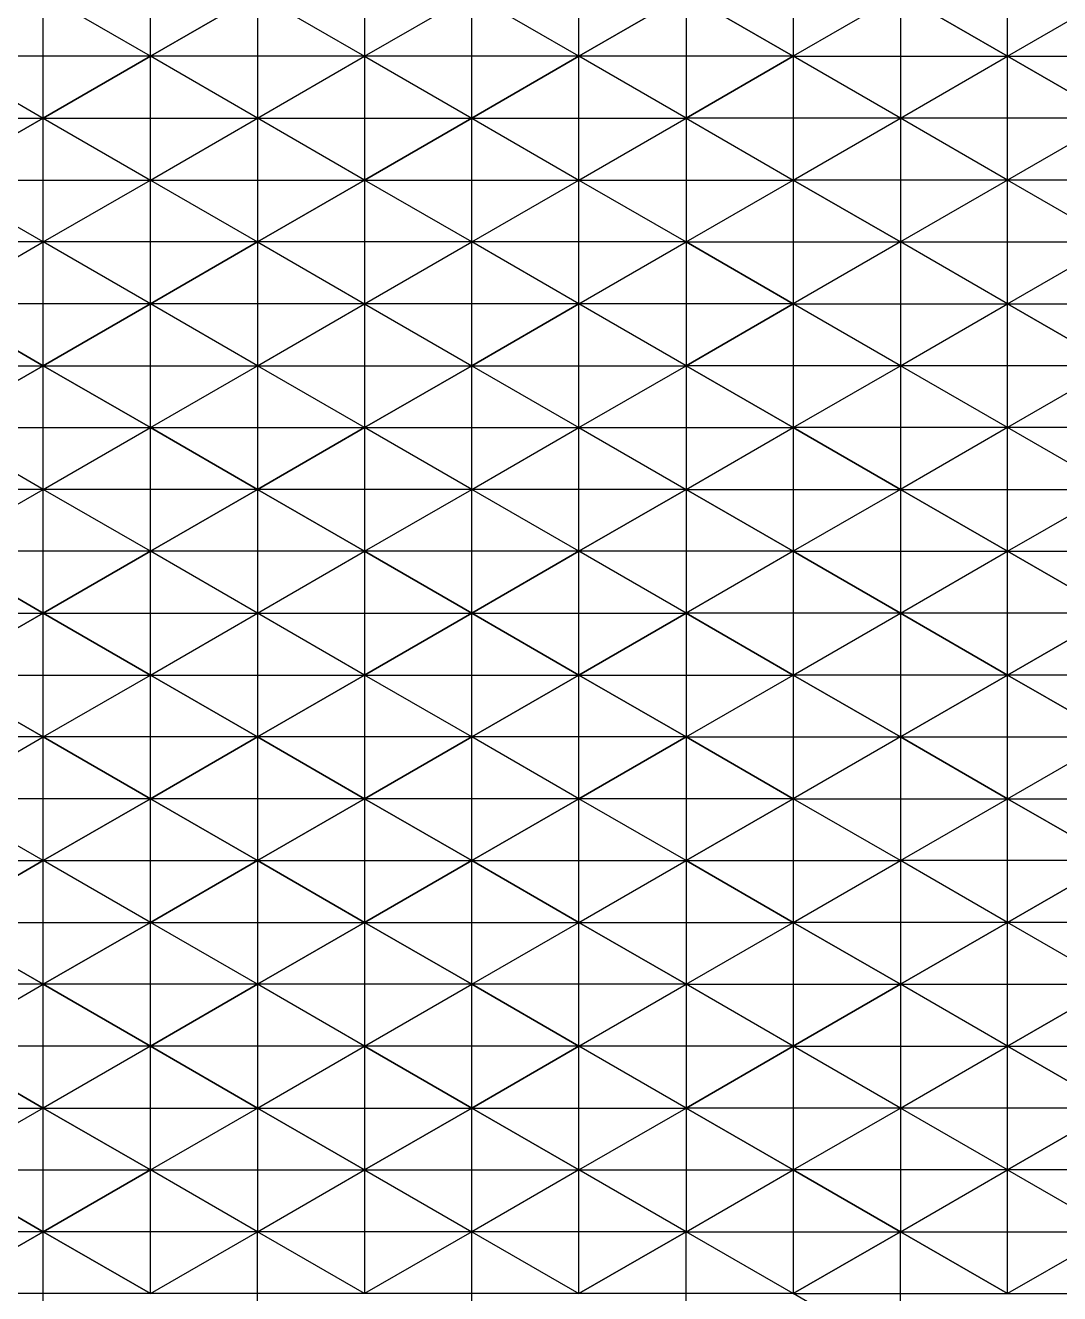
# Model space of a CAD drawing. Header units: millimetres. Extents: x 1123.9 to 1169.6, y 955.4 to 1004.6.
# Drawn here: x 1139.33 to 1149.37, y 979.96 to 992.26 of the extents above; entities that cross this region are included whole.
import ezdxf

# ---------------------------------------------------------------- set-up
doc = ezdxf.new("R2010")
doc.units = ezdxf.units.MM
for name, color, linetype in [('diagonals1', 3, 'Continuous'), ('diagonals2', 2, 'Continuous'), ('Layer1', 7, 'Continuous'), ('Layer2', 4, 'Continuous'), ('Layer3', 6, 'Continuous')]:
    doc.layers.add(name, color=color, linetype=linetype)

msp = doc.modelspace()

# ---------------------------------------------------------------- linework, layer by layer
at = {"layer": 'diagonals1'}
for p, q in [((1140.546, 991.957, 143.221), (1139.507, 992.557, 142.031)), ((1140.546, 991.957, 143.221), (1141.585, 992.557, 141.959)), ((1141.585, 992.557, 141.959), (1142.624, 991.957, 143.15)), ((1142.624, 991.957, 143.15), (1143.664, 992.557, 141.916)), ((1144.703, 991.957, 143.107), (1143.664, 992.557, 141.916)), ((1145.742, 992.557, 141.902), (1144.703, 991.957, 143.107)), ((1145.742, 992.557, 141.902), (1146.781, 991.957, 143.093)), ((1147.821, 992.557, 141.902), (1146.781, 991.957, 143.093)), ((1147.821, 992.557, 141.902), (1148.86, 991.957, 143.107)), ((1148.86, 991.957, 143.107), (1149.899, 992.557, 141.916)), ((1138.467, 991.957, 143.321), (1139.507, 991.357, 141.94)), ((1139.507, 991.357, 141.94), (1140.546, 991.957, 143.221)), ((1141.585, 991.357, 141.869), (1140.546, 991.957, 143.221)), ((1141.585, 991.357, 141.869), (1142.624, 991.957, 143.15)), ((1142.624, 991.957, 143.15), (1143.664, 991.357, 141.826)), ((1144.703, 991.957, 143.107), (1143.664, 991.357, 141.826)), ((1145.742, 991.357, 141.812), (1144.703, 991.957, 143.107)), ((1145.742, 991.357, 141.812), (1146.781, 991.957, 143.093)), ((1147.821, 991.357, 141.812), (1146.781, 991.957, 143.093)), ((1147.821, 991.357, 141.812), (1148.86, 991.957, 143.107)), ((1148.86, 991.957, 143.107), (1149.899, 991.357, 141.826)), ((1138.467, 990.756, 143.231), (1139.507, 991.357, 141.94)), ((1139.507, 991.357, 141.94), (1140.546, 990.756, 143.131)), ((1140.546, 990.756, 143.131), (1141.585, 991.357, 141.869)), ((1142.624, 990.756, 143.06), (1141.585, 991.357, 141.869)), ((1143.664, 991.357, 141.826), (1142.624, 990.756, 143.06)), ((1143.664, 991.357, 141.826), (1144.703, 990.756, 143.017)), ((1144.703, 990.756, 143.017), (1145.742, 991.357, 141.812)), ((1145.742, 991.357, 141.812), (1146.781, 990.756, 143.003)), ((1146.781, 990.756, 143.003), (1147.821, 991.357, 141.812)), ((1148.86, 990.756, 143.017), (1147.821, 991.357, 141.812)), ((1149.899, 991.357, 141.826), (1148.86, 990.756, 143.017)), ((1139.507, 990.156, 141.859), (1138.467, 990.756, 143.231)), ((1139.507, 990.156, 141.859), (1140.546, 990.756, 143.131)), ((1140.546, 990.756, 143.131), (1141.585, 990.156, 141.788)), ((1142.624, 990.756, 143.06), (1141.585, 990.156, 141.788)), ((1143.664, 990.156, 141.746), (1142.624, 990.756, 143.06)), ((1143.664, 990.156, 141.746), (1144.703, 990.756, 143.017)), ((1144.703, 990.756, 143.017), (1145.742, 990.156, 141.731)), ((1145.742, 990.156, 141.731), (1146.781, 990.756, 143.003)), ((1147.821, 990.156, 141.731), (1146.781, 990.756, 143.003)), ((1148.86, 990.756, 143.017), (1147.821, 990.156, 141.731)), ((1149.899, 990.156, 141.746), (1148.86, 990.756, 143.017)), ((1138.467, 989.556, 143.15), (1139.507, 990.156, 141.859)), ((1140.546, 989.556, 143.05), (1139.507, 990.156, 141.859)), ((1141.585, 990.156, 141.788), (1140.546, 989.556, 143.05)), ((1141.585, 990.156, 141.788), (1142.624, 989.556, 142.979)), ((1142.624, 989.556, 142.979), (1143.664, 990.156, 141.746)), ((1144.703, 989.556, 142.936), (1143.664, 990.156, 141.746)), ((1144.703, 989.556, 142.936), (1145.742, 990.156, 141.731)), ((1145.742, 990.156, 141.731), (1146.781, 989.556, 142.922)), ((1147.821, 990.156, 141.731), (1146.781, 989.556, 142.922)), ((1148.86, 989.556, 142.936), (1147.821, 990.156, 141.731)), ((1148.86, 989.556, 142.936), (1149.899, 990.156, 141.746)), ((1138.467, 989.556, 143.15), (1139.507, 988.956, 141.788)), ((1140.546, 989.556, 143.05), (1139.507, 988.956, 141.788)), ((1141.585, 988.956, 141.717), (1140.546, 989.556, 143.05)), ((1141.585, 988.956, 141.717), (1142.624, 989.556, 142.979)), ((1142.624, 989.556, 142.979), (1143.664, 988.956, 141.674)), ((1144.703, 989.556, 142.936), (1143.664, 988.956, 141.674)), ((1145.742, 988.956, 141.66), (1144.703, 989.556, 142.936)), ((1145.742, 988.956, 141.66), (1146.781, 989.556, 142.922)), ((1147.821, 988.956, 141.66), (1146.781, 989.556, 142.922)), ((1147.821, 988.956, 141.66), (1148.86, 989.556, 142.936)), ((1148.86, 989.556, 142.936), (1149.899, 988.956, 141.674)), ((1139.507, 988.956, 141.788), (1138.467, 988.356, 143.079)), ((1139.507, 988.956, 141.788), (1140.546, 988.356, 142.979)), ((1140.546, 988.356, 142.979), (1141.585, 988.956, 141.717)), ((1142.624, 988.356, 142.908), (1141.585, 988.956, 141.717)), ((1143.664, 988.956, 141.674), (1142.624, 988.356, 142.908)), ((1143.664, 988.956, 141.674), (1144.703, 988.356, 142.865)), ((1144.703, 988.356, 142.865), (1145.742, 988.956, 141.66)), ((1146.781, 988.356, 142.851), (1145.742, 988.956, 141.66)), ((1146.781, 988.356, 142.851), (1147.821, 988.956, 141.66)), ((1148.86, 988.356, 142.865), (1147.821, 988.956, 141.66)), ((1149.899, 988.956, 141.674), (1148.86, 988.356, 142.865)), ((1139.507, 987.756, 141.727), (1138.467, 988.356, 143.079)), ((1139.507, 987.756, 141.727), (1140.546, 988.356, 142.979)), ((1140.546, 988.356, 142.979), (1141.585, 987.756, 141.655)), ((1142.624, 988.356, 142.908), (1141.585, 987.756, 141.655)), ((1143.664, 987.756, 141.613), (1142.624, 988.356, 142.908)), ((1143.664, 987.756, 141.613), (1144.703, 988.356, 142.865)), ((1144.703, 988.356, 142.865), (1145.742, 987.756, 141.599)), ((1145.742, 987.756, 141.599), (1146.781, 988.356, 142.851)), ((1147.821, 987.756, 141.599), (1146.781, 988.356, 142.851)), ((1148.86, 988.356, 142.865), (1147.821, 987.756, 141.599)), ((1149.899, 987.756, 141.613), (1148.86, 988.356, 142.865)), ((1138.467, 987.156, 143.017), (1139.507, 987.756, 141.727)), ((1140.546, 987.156, 142.917), (1139.507, 987.756, 141.727)), ((1141.585, 987.756, 141.655), (1140.546, 987.156, 142.917)), ((1141.585, 987.756, 141.655), (1142.624, 987.156, 142.846)), ((1142.624, 987.156, 142.846), (1143.664, 987.756, 141.613)), ((1144.703, 987.156, 142.803), (1143.664, 987.756, 141.613)), ((1144.703, 987.156, 142.803), (1145.742, 987.756, 141.599)), ((1145.742, 987.756, 141.599), (1146.781, 987.156, 142.789)), ((1147.821, 987.756, 141.599), (1146.781, 987.156, 142.789)), ((1148.86, 987.156, 142.803), (1147.821, 987.756, 141.599)), ((1148.86, 987.156, 142.803), (1149.899, 987.756, 141.613)), ((1139.507, 986.556, 141.674), (1138.467, 987.156, 143.017)), ((1140.546, 987.156, 142.917), (1139.507, 986.556, 141.674)), ((1141.585, 986.556, 141.603), (1140.546, 987.156, 142.917)), ((1141.585, 986.556, 141.603), (1142.624, 987.156, 142.846)), ((1142.624, 987.156, 142.846), (1143.664, 986.556, 141.561)), ((1143.664, 986.556, 141.561), (1144.703, 987.156, 142.803)), ((1145.742, 986.556, 141.546), (1144.703, 987.156, 142.803)), ((1146.781, 987.156, 142.789), (1145.742, 986.556, 141.546)), ((1146.781, 987.156, 142.789), (1147.821, 986.556, 141.546)), ((1147.821, 986.556, 141.546), (1148.86, 987.156, 142.803)), ((1149.899, 986.556, 141.561), (1148.86, 987.156, 142.803)), ((1139.507, 986.556, 141.674), (1138.467, 985.956, 142.965)), ((1140.546, 985.956, 142.865), (1139.507, 986.556, 141.674)), ((1140.546, 985.956, 142.865), (1141.585, 986.556, 141.603)), ((1142.624, 985.956, 142.794), (1141.585, 986.556, 141.603)), ((1142.624, 985.956, 142.794), (1143.664, 986.556, 141.561)), ((1143.664, 986.556, 141.561), (1144.703, 985.956, 142.751)), ((1145.742, 986.556, 141.546), (1144.703, 985.956, 142.751)), ((1146.781, 985.956, 142.737), (1145.742, 986.556, 141.546)), ((1146.781, 985.956, 142.737), (1147.821, 986.556, 141.546)), ((1147.821, 986.556, 141.546), (1148.86, 985.956, 142.751)), ((1149.899, 986.556, 141.561), (1148.86, 985.956, 142.751)), ((1138.467, 985.956, 142.965), (1139.507, 985.356, 141.632)), ((1139.507, 985.356, 141.632), (1140.546, 985.956, 142.865)), ((1141.585, 985.356, 141.561), (1140.546, 985.956, 142.865)), ((1141.585, 985.356, 141.561), (1142.624, 985.956, 142.794)), ((1143.664, 985.356, 141.518), (1142.624, 985.956, 142.794)), ((1144.703, 985.956, 142.751), (1143.664, 985.356, 141.518)), ((1144.703, 985.956, 142.751), (1145.742, 985.356, 141.504)), ((1145.742, 985.356, 141.504), (1146.781, 985.956, 142.737)), ((1147.821, 985.356, 141.504), (1146.781, 985.956, 142.737)), ((1148.86, 985.956, 142.751), (1147.821, 985.356, 141.504)), ((1148.86, 985.956, 142.751), (1149.899, 985.356, 141.518)), ((1138.467, 984.756, 142.922), (1139.507, 985.356, 141.632)), ((1139.507, 985.356, 141.632), (1140.546, 984.756, 142.822)), ((1140.546, 984.756, 142.822), (1141.585, 985.356, 141.561)), ((1142.624, 984.756, 142.751), (1141.585, 985.356, 141.561)), ((1143.664, 985.356, 141.518), (1142.624, 984.756, 142.751)), ((1144.703, 984.756, 142.709), (1143.664, 985.356, 141.518)), ((1144.703, 984.756, 142.709), (1145.742, 985.356, 141.504)), ((1145.742, 985.356, 141.504), (1146.781, 984.756, 142.694)), ((1147.821, 985.356, 141.504), (1146.781, 984.756, 142.694)), ((1148.86, 984.756, 142.709), (1147.821, 985.356, 141.504)), ((1148.86, 984.756, 142.709), (1149.899, 985.356, 141.518)), ((1139.507, 984.156, 141.599), (1138.467, 984.756, 142.922)), ((1139.507, 984.156, 141.599), (1140.546, 984.756, 142.822)), ((1140.546, 984.756, 142.822), (1141.585, 984.156, 141.527)), ((1142.624, 984.756, 142.751), (1141.585, 984.156, 141.527)), ((1143.664, 984.156, 141.485), (1142.624, 984.756, 142.751)), ((1143.664, 984.156, 141.485), (1144.703, 984.756, 142.709)), ((1145.742, 984.156, 141.471), (1144.703, 984.756, 142.709)), ((1145.742, 984.156, 141.471), (1146.781, 984.756, 142.694)), ((1147.821, 984.156, 141.471), (1146.781, 984.756, 142.694)), ((1147.821, 984.156, 141.471), (1148.86, 984.756, 142.709)), ((1149.899, 984.156, 141.485), (1148.86, 984.756, 142.709)), ((1138.467, 983.556, 142.889), (1139.507, 984.156, 141.599)), ((1140.546, 983.556, 142.789), (1139.507, 984.156, 141.599)), ((1141.585, 984.156, 141.527), (1140.546, 983.556, 142.789)), ((1141.585, 984.156, 141.527), (1142.624, 983.556, 142.718)), ((1142.624, 983.556, 142.718), (1143.664, 984.156, 141.485)), ((1144.703, 983.556, 142.675), (1143.664, 984.156, 141.485)), ((1144.703, 983.556, 142.675), (1145.742, 984.156, 141.471)), ((1146.781, 983.556, 142.661), (1145.742, 984.156, 141.471)), ((1146.781, 983.556, 142.661), (1147.821, 984.156, 141.471)), ((1148.86, 983.556, 142.675), (1147.821, 984.156, 141.471)), ((1148.86, 983.556, 142.675), (1149.899, 984.156, 141.485)), ((1139.507, 982.956, 141.575), (1138.467, 983.556, 142.889)), ((1140.546, 983.556, 142.789), (1139.507, 982.956, 141.575)), ((1141.585, 982.956, 141.504), (1140.546, 983.556, 142.789)), ((1141.585, 982.956, 141.504), (1142.624, 983.556, 142.718)), ((1142.624, 983.556, 142.718), (1143.664, 982.956, 141.461)), ((1143.664, 982.956, 141.461), (1144.703, 983.556, 142.675)), ((1145.742, 982.956, 141.447), (1144.703, 983.556, 142.675)), ((1145.742, 982.956, 141.447), (1146.781, 983.556, 142.661)), ((1147.821, 982.956, 141.447), (1146.781, 983.556, 142.661)), ((1147.821, 982.956, 141.447), (1148.86, 983.556, 142.675)), ((1149.899, 982.956, 141.461), (1148.86, 983.556, 142.675)), ((1138.467, 982.356, 142.865), (1139.507, 982.956, 141.575)), ((1140.546, 982.356, 142.765), (1139.507, 982.956, 141.575)), ((1140.546, 982.356, 142.765), (1141.585, 982.956, 141.504)), ((1142.624, 982.356, 142.694), (1141.585, 982.956, 141.504)), ((1142.624, 982.356, 142.694), (1143.664, 982.956, 141.461)), ((1143.664, 982.956, 141.461), (1144.703, 982.356, 142.652)), ((1144.703, 982.356, 142.652), (1145.742, 982.956, 141.447)), ((1146.781, 982.356, 142.637), (1145.742, 982.956, 141.447)), ((1146.781, 982.356, 142.637), (1147.821, 982.956, 141.447)), ((1148.86, 982.356, 142.652), (1147.821, 982.956, 141.447)), ((1149.899, 982.956, 141.461), (1148.86, 982.356, 142.652)), ((1138.467, 982.356, 142.865), (1139.507, 981.756, 141.561)), ((1140.546, 982.356, 142.765), (1139.507, 981.756, 141.561)), ((1141.585, 981.756, 141.49), (1140.546, 982.356, 142.765)), ((1141.585, 981.756, 141.49), (1142.624, 982.356, 142.694)), ((1142.624, 982.356, 142.694), (1143.664, 981.756, 141.447)), ((1144.703, 982.356, 142.652), (1143.664, 981.756, 141.447)), ((1145.742, 981.756, 141.433), (1144.703, 982.356, 142.652)), ((1145.742, 981.756, 141.433), (1146.781, 982.356, 142.637)), ((1147.821, 981.756, 141.433), (1146.781, 982.356, 142.637)), ((1147.821, 981.756, 141.433), (1148.86, 982.356, 142.652)), ((1148.86, 982.356, 142.652), (1149.899, 981.756, 141.447)), ((1139.507, 981.756, 141.561), (1138.467, 981.156, 142.851)), ((1139.507, 981.756, 141.561), (1140.546, 981.156, 142.751)), ((1140.546, 981.156, 142.751), (1141.585, 981.756, 141.49)), ((1142.624, 981.156, 142.68), (1141.585, 981.756, 141.49)), ((1143.664, 981.756, 141.447), (1142.624, 981.156, 142.68)), ((1143.664, 981.756, 141.447), (1144.703, 981.156, 142.637)), ((1144.703, 981.156, 142.637), (1145.742, 981.756, 141.433)), ((1146.781, 981.156, 142.623), (1145.742, 981.756, 141.433)), ((1146.781, 981.156, 142.623), (1147.821, 981.756, 141.433)), ((1148.86, 981.156, 142.637), (1147.821, 981.756, 141.433)), ((1149.899, 981.756, 141.447), (1148.86, 981.156, 142.637)), ((1138.467, 981.156, 142.851), (1139.507, 980.556, 141.556)), ((1140.546, 981.156, 142.751), (1139.507, 980.556, 141.556)), ((1141.585, 980.556, 141.485), (1140.546, 981.156, 142.751)), ((1141.585, 980.556, 141.485), (1142.624, 981.156, 142.68)), ((1142.624, 981.156, 142.68), (1143.664, 980.556, 141.442)), ((1144.703, 981.156, 142.637), (1143.664, 980.556, 141.442)), ((1145.742, 980.556, 141.428), (1144.703, 981.156, 142.637)), ((1145.742, 980.556, 141.428), (1146.781, 981.156, 142.623)), ((1147.821, 980.556, 141.428), (1146.781, 981.156, 142.623)), ((1147.821, 980.556, 141.428), (1148.86, 981.156, 142.637)), ((1148.86, 981.156, 142.637), (1149.899, 980.556, 141.442)), ((1139.507, 980.556, 141.556), (1138.467, 979.956, 142.846)), ((1139.507, 980.556, 141.556), (1140.546, 979.956, 142.746)), ((1140.546, 979.956, 142.746), (1141.585, 980.556, 141.485)), ((1142.624, 979.956, 142.675), (1141.585, 980.556, 141.485)), ((1143.664, 980.556, 141.442), (1142.624, 979.956, 142.675)), ((1143.664, 980.556, 141.442), (1144.703, 979.956, 142.633)), ((1144.703, 979.956, 142.633), (1145.742, 980.556, 141.428)), ((1146.781, 979.956, 142.619), (1145.742, 980.556, 141.428)), ((1146.781, 979.956, 142.619), (1147.821, 980.556, 141.428)), ((1148.86, 979.956, 142.633), (1147.821, 980.556, 141.428)), ((1149.899, 980.556, 141.442), (1148.86, 979.956, 142.633))]:
    msp.add_line(p, q, dxfattribs=at)
at = {"layer": 'diagonals2'}
for p, q in [((1140.546, 991.957, 140.821), (1139.507, 992.557, 142.031)), ((1141.585, 992.557, 141.959), (1140.546, 991.957, 140.821)), ((1141.585, 992.557, 141.959), (1142.624, 991.957, 140.75)), ((1142.624, 991.957, 140.75), (1143.664, 992.557, 141.916)), ((1144.703, 991.957, 140.707), (1143.664, 992.557, 141.916)), ((1144.703, 991.957, 140.707), (1145.742, 992.557, 141.902)), ((1146.781, 991.957, 140.693), (1145.742, 992.557, 141.902)), ((1147.821, 992.557, 141.902), (1146.781, 991.957, 140.693)), ((1148.86, 991.957, 140.707), (1147.821, 992.557, 141.902)), ((1148.86, 991.957, 140.707), (1149.899, 992.557, 141.916)), ((1138.467, 991.957, 140.921), (1139.507, 991.357, 141.94)), ((1140.546, 991.957, 140.821), (1139.507, 991.357, 141.94)), ((1141.585, 991.357, 141.869), (1140.546, 991.957, 140.821)), ((1141.585, 991.357, 141.869), (1142.624, 991.957, 140.75)), ((1142.624, 991.957, 140.75), (1143.664, 991.357, 141.826)), ((1143.664, 991.357, 141.826), (1144.703, 991.957, 140.707)), ((1145.742, 991.357, 141.812), (1144.703, 991.957, 140.707)), ((1146.781, 991.957, 140.693), (1145.742, 991.357, 141.812)), ((1147.821, 991.357, 141.812), (1146.781, 991.957, 140.693)), ((1147.821, 991.357, 141.812), (1148.86, 991.957, 140.707)), ((1149.899, 991.357, 141.826), (1148.86, 991.957, 140.707)), ((1139.507, 991.357, 141.94), (1138.467, 990.756, 140.831)), ((1139.507, 991.357, 141.94), (1140.546, 990.756, 140.731)), ((1140.546, 990.756, 140.731), (1141.585, 991.357, 141.869)), ((1142.624, 990.756, 140.66), (1141.585, 991.357, 141.869)), ((1142.624, 990.756, 140.66), (1143.664, 991.357, 141.826)), ((1143.664, 991.357, 141.826), (1144.703, 990.756, 140.617)), ((1144.703, 990.756, 140.617), (1145.742, 991.357, 141.812)), ((1145.742, 991.357, 141.812), (1146.781, 990.756, 140.603)), ((1146.781, 990.756, 140.603), (1147.821, 991.357, 141.812)), ((1148.86, 990.756, 140.617), (1147.821, 991.357, 141.812)), ((1149.899, 991.357, 141.826), (1148.86, 990.756, 140.617)), ((1139.507, 990.156, 141.859), (1138.467, 990.756, 140.831)), ((1139.507, 990.156, 141.859), (1140.546, 990.756, 140.731)), ((1140.546, 990.756, 140.731), (1141.585, 990.156, 141.788)), ((1141.585, 990.156, 141.788), (1142.624, 990.756, 140.66)), ((1143.664, 990.156, 141.746), (1142.624, 990.756, 140.66)), ((1143.664, 990.156, 141.746), (1144.703, 990.756, 140.617)), ((1144.703, 990.756, 140.617), (1145.742, 990.156, 141.731)), ((1145.742, 990.156, 141.731), (1146.781, 990.756, 140.603)), ((1146.781, 990.756, 140.603), (1147.821, 990.156, 141.731)), ((1148.86, 990.756, 140.617), (1147.821, 990.156, 141.731)), ((1149.899, 990.156, 141.746), (1148.86, 990.756, 140.617)), ((1138.467, 989.556, 140.75), (1139.507, 990.156, 141.859)), ((1140.546, 989.556, 140.65), (1139.507, 990.156, 141.859)), ((1140.546, 989.556, 140.65), (1141.585, 990.156, 141.788)), ((1141.585, 990.156, 141.788), (1142.624, 989.556, 140.579)), ((1142.624, 989.556, 140.579), (1143.664, 990.156, 141.746)), ((1144.703, 989.556, 140.536), (1143.664, 990.156, 141.746)), ((1144.703, 989.556, 140.536), (1145.742, 990.156, 141.731)), ((1146.781, 989.556, 140.522), (1145.742, 990.156, 141.731)), ((1147.821, 990.156, 141.731), (1146.781, 989.556, 140.522)), ((1148.86, 989.556, 140.536), (1147.821, 990.156, 141.731)), ((1148.86, 989.556, 140.536), (1149.899, 990.156, 141.746)), ((1139.507, 988.956, 141.788), (1138.467, 989.556, 140.75)), ((1139.507, 988.956, 141.788), (1140.546, 989.556, 140.65)), ((1141.585, 988.956, 141.717), (1140.546, 989.556, 140.65)), ((1141.585, 988.956, 141.717), (1142.624, 989.556, 140.579)), ((1142.624, 989.556, 140.579), (1143.664, 988.956, 141.674)), ((1143.664, 988.956, 141.674), (1144.703, 989.556, 140.536)), ((1145.742, 988.956, 141.66), (1144.703, 989.556, 140.536)), ((1146.781, 989.556, 140.522), (1145.742, 988.956, 141.66)), ((1147.821, 988.956, 141.66), (1146.781, 989.556, 140.522)), ((1147.821, 988.956, 141.66), (1148.86, 989.556, 140.536)), ((1149.899, 988.956, 141.674), (1148.86, 989.556, 140.536)), ((1138.467, 988.356, 140.679), (1139.507, 988.956, 141.788)), ((1140.546, 988.356, 140.579), (1139.507, 988.956, 141.788)), ((1140.546, 988.356, 140.579), (1141.585, 988.956, 141.717)), ((1142.624, 988.356, 140.508), (1141.585, 988.956, 141.717)), ((1142.624, 988.356, 140.508), (1143.664, 988.956, 141.674)), ((1143.664, 988.956, 141.674), (1144.703, 988.356, 140.465)), ((1144.703, 988.356, 140.465), (1145.742, 988.956, 141.66)), ((1145.742, 988.956, 141.66), (1146.781, 988.356, 140.451)), ((1146.781, 988.356, 140.451), (1147.821, 988.956, 141.66)), ((1148.86, 988.356, 140.465), (1147.821, 988.956, 141.66)), ((1149.899, 988.956, 141.674), (1148.86, 988.356, 140.465)), ((1139.507, 987.756, 141.727), (1138.467, 988.356, 140.679)), ((1139.507, 987.756, 141.727), (1140.546, 988.356, 140.579)), ((1141.585, 987.756, 141.655), (1140.546, 988.356, 140.579)), ((1141.585, 987.756, 141.655), (1142.624, 988.356, 140.508)), ((1143.664, 987.756, 141.613), (1142.624, 988.356, 140.508)), ((1143.664, 987.756, 141.613), (1144.703, 988.356, 140.465)), ((1144.703, 988.356, 140.465), (1145.742, 987.756, 141.599)), ((1145.742, 987.756, 141.599), (1146.781, 988.356, 140.451)), ((1146.781, 988.356, 140.451), (1147.821, 987.756, 141.599)), ((1148.86, 988.356, 140.465), (1147.821, 987.756, 141.599)), ((1149.899, 987.756, 141.613), (1148.86, 988.356, 140.465)), ((1138.467, 987.156, 140.617), (1139.507, 987.756, 141.727)), ((1140.546, 987.156, 140.517), (1139.507, 987.756, 141.727)), ((1140.546, 987.156, 140.517), (1141.585, 987.756, 141.655)), ((1142.624, 987.156, 140.446), (1141.585, 987.756, 141.655)), ((1142.624, 987.156, 140.446), (1143.664, 987.756, 141.613)), ((1144.703, 987.156, 140.403), (1143.664, 987.756, 141.613)), ((1145.742, 987.756, 141.599), (1144.703, 987.156, 140.403)), ((1146.781, 987.156, 140.389), (1145.742, 987.756, 141.599)), ((1147.821, 987.756, 141.599), (1146.781, 987.156, 140.389)), ((1147.821, 987.756, 141.599), (1148.86, 987.156, 140.403)), ((1148.86, 987.156, 140.403), (1149.899, 987.756, 141.613)), ((1138.467, 987.156, 140.617), (1139.507, 986.556, 141.674)), ((1139.507, 986.556, 141.674), (1140.546, 987.156, 140.517)), ((1141.585, 986.556, 141.603), (1140.546, 987.156, 140.517)), ((1141.585, 986.556, 141.603), (1142.624, 987.156, 140.446)), ((1143.664, 986.556, 141.561), (1142.624, 987.156, 140.446)), ((1144.703, 987.156, 140.403), (1143.664, 986.556, 141.561)), ((1145.742, 986.556, 141.546), (1144.703, 987.156, 140.403)), ((1146.781, 987.156, 140.389), (1145.742, 986.556, 141.546)), ((1147.821, 986.556, 141.546), (1146.781, 987.156, 140.389)), ((1147.821, 986.556, 141.546), (1148.86, 987.156, 140.403)), ((1148.86, 987.156, 140.403), (1149.899, 986.556, 141.561)), ((1138.467, 985.956, 140.565), (1139.507, 986.556, 141.674)), ((1139.507, 986.556, 141.674), (1140.546, 985.956, 140.465)), ((1140.546, 985.956, 140.465), (1141.585, 986.556, 141.603)), ((1142.624, 985.956, 140.394), (1141.585, 986.556, 141.603)), ((1143.664, 986.556, 141.561), (1142.624, 985.956, 140.394)), ((1144.703, 985.956, 140.351), (1143.664, 986.556, 141.561)), ((1144.703, 985.956, 140.351), (1145.742, 986.556, 141.546)), ((1145.742, 986.556, 141.546), (1146.781, 985.956, 140.337)), ((1146.781, 985.956, 140.337), (1147.821, 986.556, 141.546)), ((1148.86, 985.956, 140.351), (1147.821, 986.556, 141.546)), ((1148.86, 985.956, 140.351), (1149.899, 986.556, 141.561)), ((1139.507, 985.356, 141.632), (1138.467, 985.956, 140.565)), ((1139.507, 985.356, 141.632), (1140.546, 985.956, 140.465)), ((1140.546, 985.956, 140.465), (1141.585, 985.356, 141.561)), ((1142.624, 985.956, 140.394), (1141.585, 985.356, 141.561)), ((1143.664, 985.356, 141.518), (1142.624, 985.956, 140.394)), ((1143.664, 985.356, 141.518), (1144.703, 985.956, 140.351)), ((1145.742, 985.356, 141.504), (1144.703, 985.956, 140.351)), ((1145.742, 985.356, 141.504), (1146.781, 985.956, 140.337)), ((1146.781, 985.956, 140.337), (1147.821, 985.356, 141.504)), ((1147.821, 985.356, 141.504), (1148.86, 985.956, 140.351)), ((1149.899, 985.356, 141.518), (1148.86, 985.956, 140.351)), ((1138.467, 984.756, 140.522), (1139.507, 985.356, 141.632)), ((1140.546, 984.756, 140.422), (1139.507, 985.356, 141.632)), ((1141.585, 985.356, 141.561), (1140.546, 984.756, 140.422)), ((1141.585, 985.356, 141.561), (1142.624, 984.756, 140.351)), ((1142.624, 984.756, 140.351), (1143.664, 985.356, 141.518)), ((1144.703, 984.756, 140.309), (1143.664, 985.356, 141.518)), ((1145.742, 985.356, 141.504), (1144.703, 984.756, 140.309)), ((1146.781, 984.756, 140.294), (1145.742, 985.356, 141.504)), ((1147.821, 985.356, 141.504), (1146.781, 984.756, 140.294)), ((1147.821, 985.356, 141.504), (1148.86, 984.756, 140.309)), ((1148.86, 984.756, 140.309), (1149.899, 985.356, 141.518)), ((1139.507, 984.156, 141.599), (1138.467, 984.756, 140.522)), ((1140.546, 984.756, 140.422), (1139.507, 984.156, 141.599)), ((1141.585, 984.156, 141.527), (1140.546, 984.756, 140.422)), ((1141.585, 984.156, 141.527), (1142.624, 984.756, 140.351)), ((1142.624, 984.756, 140.351), (1143.664, 984.156, 141.485)), ((1144.703, 984.756, 140.309), (1143.664, 984.156, 141.485)), ((1145.742, 984.156, 141.471), (1144.703, 984.756, 140.309)), ((1146.781, 984.756, 140.294), (1145.742, 984.156, 141.471)), ((1147.821, 984.156, 141.471), (1146.781, 984.756, 140.294)), ((1147.821, 984.156, 141.471), (1148.86, 984.756, 140.309)), ((1148.86, 984.756, 140.309), (1149.899, 984.156, 141.485)), ((1139.507, 984.156, 141.599), (1138.467, 983.556, 140.489)), ((1140.546, 983.556, 140.389), (1139.507, 984.156, 141.599)), ((1140.546, 983.556, 140.389), (1141.585, 984.156, 141.527)), ((1142.624, 983.556, 140.318), (1141.585, 984.156, 141.527)), ((1143.664, 984.156, 141.485), (1142.624, 983.556, 140.318)), ((1143.664, 984.156, 141.485), (1144.703, 983.556, 140.275)), ((1144.703, 983.556, 140.275), (1145.742, 984.156, 141.471)), ((1145.742, 984.156, 141.471), (1146.781, 983.556, 140.261)), ((1146.781, 983.556, 140.261), (1147.821, 984.156, 141.471)), ((1148.86, 983.556, 140.275), (1147.821, 984.156, 141.471)), ((1149.899, 984.156, 141.485), (1148.86, 983.556, 140.275)), ((1138.467, 983.556, 140.489), (1139.507, 982.956, 141.575)), ((1139.507, 982.956, 141.575), (1140.546, 983.556, 140.389)), ((1141.585, 982.956, 141.504), (1140.546, 983.556, 140.389)), ((1142.624, 983.556, 140.318), (1141.585, 982.956, 141.504)), ((1143.664, 982.956, 141.461), (1142.624, 983.556, 140.318)), ((1143.664, 982.956, 141.461), (1144.703, 983.556, 140.275)), ((1144.703, 983.556, 140.275), (1145.742, 982.956, 141.447)), ((1145.742, 982.956, 141.447), (1146.781, 983.556, 140.261)), ((1146.781, 983.556, 140.261), (1147.821, 982.956, 141.447)), ((1148.86, 983.556, 140.275), (1147.821, 982.956, 141.447)), ((1149.899, 982.956, 141.461), (1148.86, 983.556, 140.275)), ((1138.467, 982.356, 140.465), (1139.507, 982.956, 141.575)), ((1139.507, 982.956, 141.575), (1140.546, 982.356, 140.365)), ((1141.585, 982.956, 141.504), (1140.546, 982.356, 140.365)), ((1142.624, 982.356, 140.294), (1141.585, 982.956, 141.504)), ((1142.624, 982.356, 140.294), (1143.664, 982.956, 141.461)), ((1144.703, 982.356, 140.252), (1143.664, 982.956, 141.461)), ((1144.703, 982.356, 140.252), (1145.742, 982.956, 141.447)), ((1146.781, 982.356, 140.237), (1145.742, 982.956, 141.447)), ((1147.821, 982.956, 141.447), (1146.781, 982.356, 140.237)), ((1148.86, 982.356, 140.252), (1147.821, 982.956, 141.447)), ((1148.86, 982.356, 140.252), (1149.899, 982.956, 141.461)), ((1139.507, 981.756, 141.561), (1138.467, 982.356, 140.465)), ((1140.546, 982.356, 140.365), (1139.507, 981.756, 141.561)), ((1140.546, 982.356, 140.365), (1141.585, 981.756, 141.49)), ((1141.585, 981.756, 141.49), (1142.624, 982.356, 140.294)), ((1143.664, 981.756, 141.447), (1142.624, 982.356, 140.294)), ((1143.664, 981.756, 141.447), (1144.703, 982.356, 140.252)), ((1145.742, 981.756, 141.433), (1144.703, 982.356, 140.252)), ((1146.781, 982.356, 140.237), (1145.742, 981.756, 141.433)), ((1147.821, 981.756, 141.433), (1146.781, 982.356, 140.237)), ((1147.821, 981.756, 141.433), (1148.86, 982.356, 140.252)), ((1149.899, 981.756, 141.447), (1148.86, 982.356, 140.252)), ((1139.507, 981.756, 141.561), (1138.467, 981.156, 140.451)), ((1140.546, 981.156, 140.351), (1139.507, 981.756, 141.561)), ((1140.546, 981.156, 140.351), (1141.585, 981.756, 141.49)), ((1141.585, 981.756, 141.49), (1142.624, 981.156, 140.28)), ((1142.624, 981.156, 140.28), (1143.664, 981.756, 141.447)), ((1144.703, 981.156, 140.237), (1143.664, 981.756, 141.447)), ((1144.703, 981.156, 140.237), (1145.742, 981.756, 141.433)), ((1145.742, 981.756, 141.433), (1146.781, 981.156, 140.223)), ((1146.781, 981.156, 140.223), (1147.821, 981.756, 141.433)), ((1148.86, 981.156, 140.237), (1147.821, 981.756, 141.433)), ((1148.86, 981.156, 140.237), (1149.899, 981.756, 141.447)), ((1139.507, 980.556, 141.556), (1138.467, 981.156, 140.451)), ((1139.507, 980.556, 141.556), (1140.546, 981.156, 140.351)), ((1141.585, 980.556, 141.485), (1140.546, 981.156, 140.351)), ((1141.585, 980.556, 141.485), (1142.624, 981.156, 140.28)), ((1142.624, 981.156, 140.28), (1143.664, 980.556, 141.442)), ((1144.703, 981.156, 140.237), (1143.664, 980.556, 141.442)), ((1145.742, 980.556, 141.428), (1144.703, 981.156, 140.237)), ((1145.742, 980.556, 141.428), (1146.781, 981.156, 140.223)), ((1146.781, 981.156, 140.223), (1147.821, 980.556, 141.428)), ((1147.821, 980.556, 141.428), (1148.86, 981.156, 140.237)), ((1148.86, 981.156, 140.237), (1149.899, 980.556, 141.442)), ((1138.467, 979.956, 140.446), (1139.507, 980.556, 141.556)), ((1140.546, 979.956, 140.346), (1139.507, 980.556, 141.556)), ((1140.546, 979.956, 140.346), (1141.585, 980.556, 141.485)), ((1142.624, 979.956, 140.275), (1141.585, 980.556, 141.485)), ((1143.664, 980.556, 141.442), (1142.624, 979.956, 140.275)), ((1143.664, 980.556, 141.442), (1144.703, 979.956, 140.233)), ((1145.742, 980.556, 141.428), (1144.703, 979.956, 140.233)), ((1146.781, 979.956, 140.219), (1145.742, 980.556, 141.428)), ((1147.821, 980.556, 141.428), (1146.781, 979.956, 140.219)), ((1147.821, 980.556, 141.428), (1148.86, 979.956, 140.233)), ((1149.899, 980.556, 141.442), (1148.86, 979.956, 140.233)), ((1147.821, 979.356, 141.428), (1146.781, 979.956, 140.219))]:
    msp.add_line(p, q, dxfattribs=at)
at = {"layer": 'Layer1'}
for p, q in [((1140.546, 991.957, 143.221), (1140.546, 993.157, 143.321)), ((1142.624, 993.157, 143.25), (1142.624, 991.957, 143.15)), ((1144.703, 991.957, 143.107), (1144.703, 993.157, 143.207)), ((1146.781, 993.157, 143.193), (1146.781, 991.957, 143.093)), ((1146.781, 993.157, 143.193), (1146.781, 991.957, 143.093)), ((1148.86, 991.957, 143.107), (1148.86, 993.157, 143.207)), ((1140.546, 991.957, 143.221), (1138.467, 991.957, 143.321)), ((1142.624, 991.957, 143.15), (1140.546, 991.957, 143.221)), ((1140.546, 990.756, 143.131), (1140.546, 991.957, 143.221)), ((1144.703, 991.957, 143.107), (1142.624, 991.957, 143.15)), ((1142.624, 991.957, 143.15), (1142.624, 990.756, 143.06)), ((1146.781, 991.957, 143.093), (1144.703, 991.957, 143.107)), ((1144.703, 990.756, 143.017), (1144.703, 991.957, 143.107)), ((1146.781, 991.957, 143.093), (1146.781, 990.756, 143.003)), ((1146.781, 991.957, 143.093), (1148.86, 991.957, 143.107)), ((1146.781, 991.957, 143.093), (1146.781, 990.756, 143.003)), ((1148.86, 991.957, 143.107), (1150.938, 991.957, 143.15)), ((1148.86, 990.756, 143.017), (1148.86, 991.957, 143.107)), ((1138.467, 990.756, 143.231), (1140.546, 990.756, 143.131)), ((1140.546, 990.756, 143.131), (1142.624, 990.756, 143.06)), ((1140.546, 989.556, 143.05), (1140.546, 990.756, 143.131)), ((1142.624, 990.756, 143.06), (1144.703, 990.756, 143.017)), ((1142.624, 990.756, 143.06), (1142.624, 989.556, 142.979)), ((1144.703, 990.756, 143.017), (1146.781, 990.756, 143.003)), ((1144.703, 989.556, 142.936), (1144.703, 990.756, 143.017)), ((1146.781, 990.756, 143.003), (1146.781, 989.556, 142.922)), ((1148.86, 990.756, 143.017), (1146.781, 990.756, 143.003)), ((1146.781, 990.756, 143.003), (1146.781, 989.556, 142.922)), ((1150.938, 990.756, 143.06), (1148.86, 990.756, 143.017)), ((1148.86, 989.556, 142.936), (1148.86, 990.756, 143.017)), ((1140.546, 989.556, 143.05), (1138.467, 989.556, 143.15)), ((1142.624, 989.556, 142.979), (1140.546, 989.556, 143.05)), ((1140.546, 988.356, 142.979), (1140.546, 989.556, 143.05)), ((1144.703, 989.556, 142.936), (1142.624, 989.556, 142.979)), ((1142.624, 989.556, 142.979), (1142.624, 988.356, 142.908)), ((1146.781, 989.556, 142.922), (1144.703, 989.556, 142.936)), ((1144.703, 988.356, 142.865), (1144.703, 989.556, 142.936)), ((1146.781, 989.556, 142.922), (1146.781, 988.356, 142.851)), ((1146.781, 989.556, 142.922), (1148.86, 989.556, 142.936)), ((1146.781, 989.556, 142.922), (1146.781, 988.356, 142.851)), ((1148.86, 989.556, 142.936), (1150.938, 989.556, 142.979)), ((1148.86, 988.356, 142.865), (1148.86, 989.556, 142.936)), ((1138.467, 988.356, 143.079), (1140.546, 988.356, 142.979)), ((1140.546, 988.356, 142.979), (1142.624, 988.356, 142.908)), ((1140.546, 987.156, 142.917), (1140.546, 988.356, 142.979)), ((1142.624, 988.356, 142.908), (1144.703, 988.356, 142.865)), ((1142.624, 988.356, 142.908), (1142.624, 987.156, 142.846)), ((1144.703, 988.356, 142.865), (1146.781, 988.356, 142.851)), ((1144.703, 987.156, 142.803), (1144.703, 988.356, 142.865)), ((1146.781, 988.356, 142.851), (1146.781, 987.156, 142.789)), ((1148.86, 988.356, 142.865), (1146.781, 988.356, 142.851)), ((1146.781, 988.356, 142.851), (1146.781, 987.156, 142.789)), ((1150.938, 988.356, 142.908), (1148.86, 988.356, 142.865)), ((1148.86, 987.156, 142.803), (1148.86, 988.356, 142.865)), ((1140.546, 987.156, 142.917), (1138.467, 987.156, 143.017)), ((1142.624, 987.156, 142.846), (1140.546, 987.156, 142.917)), ((1140.546, 985.956, 142.865), (1140.546, 987.156, 142.917)), ((1144.703, 987.156, 142.803), (1142.624, 987.156, 142.846)), ((1142.624, 987.156, 142.846), (1142.624, 985.956, 142.794)), ((1146.781, 987.156, 142.789), (1144.703, 987.156, 142.803)), ((1144.703, 985.956, 142.751), (1144.703, 987.156, 142.803)), ((1146.781, 987.156, 142.789), (1146.781, 985.956, 142.737)), ((1146.781, 987.156, 142.789), (1148.86, 987.156, 142.803)), ((1146.781, 987.156, 142.789), (1146.781, 985.956, 142.737)), ((1148.86, 987.156, 142.803), (1150.938, 987.156, 142.846)), ((1148.86, 985.956, 142.751), (1148.86, 987.156, 142.803)), ((1138.467, 985.956, 142.965), (1140.546, 985.956, 142.865)), ((1140.546, 985.956, 142.865), (1142.624, 985.956, 142.794)), ((1140.546, 984.756, 142.822), (1140.546, 985.956, 142.865)), ((1142.624, 985.956, 142.794), (1144.703, 985.956, 142.751)), ((1142.624, 985.956, 142.794), (1142.624, 984.756, 142.751)), ((1144.703, 985.956, 142.751), (1146.781, 985.956, 142.737)), ((1144.703, 984.756, 142.709), (1144.703, 985.956, 142.751)), ((1146.781, 985.956, 142.737), (1146.781, 984.756, 142.694)), ((1148.86, 985.956, 142.751), (1146.781, 985.956, 142.737)), ((1146.781, 985.956, 142.737), (1146.781, 984.756, 142.694)), ((1150.938, 985.956, 142.794), (1148.86, 985.956, 142.751)), ((1148.86, 984.756, 142.709), (1148.86, 985.956, 142.751)), ((1140.546, 984.756, 142.822), (1138.467, 984.756, 142.922)), ((1142.624, 984.756, 142.751), (1140.546, 984.756, 142.822)), ((1140.546, 983.556, 142.789), (1140.546, 984.756, 142.822)), ((1144.703, 984.756, 142.709), (1142.624, 984.756, 142.751)), ((1142.624, 984.756, 142.751), (1142.624, 983.556, 142.718)), ((1146.781, 984.756, 142.694), (1144.703, 984.756, 142.709)), ((1144.703, 983.556, 142.675), (1144.703, 984.756, 142.709)), ((1146.781, 984.756, 142.694), (1146.781, 983.556, 142.661)), ((1146.781, 984.756, 142.694), (1148.86, 984.756, 142.709)), ((1146.781, 984.756, 142.694), (1146.781, 983.556, 142.661)), ((1148.86, 984.756, 142.709), (1150.938, 984.756, 142.751)), ((1148.86, 983.556, 142.675), (1148.86, 984.756, 142.709)), ((1138.467, 983.556, 142.889), (1140.546, 983.556, 142.789)), ((1140.546, 983.556, 142.789), (1142.624, 983.556, 142.718)), ((1140.546, 982.356, 142.765), (1140.546, 983.556, 142.789)), ((1142.624, 983.556, 142.718), (1144.703, 983.556, 142.675)), ((1142.624, 983.556, 142.718), (1142.624, 982.356, 142.694)), ((1144.703, 983.556, 142.675), (1146.781, 983.556, 142.661)), ((1144.703, 982.356, 142.652), (1144.703, 983.556, 142.675)), ((1146.781, 983.556, 142.661), (1146.781, 982.356, 142.637)), ((1148.86, 983.556, 142.675), (1146.781, 983.556, 142.661)), ((1146.781, 983.556, 142.661), (1146.781, 982.356, 142.637)), ((1150.938, 983.556, 142.718), (1148.86, 983.556, 142.675)), ((1148.86, 982.356, 142.652), (1148.86, 983.556, 142.675)), ((1140.546, 982.356, 142.765), (1138.467, 982.356, 142.865)), ((1142.624, 982.356, 142.694), (1140.546, 982.356, 142.765)), ((1140.546, 981.156, 142.751), (1140.546, 982.356, 142.765)), ((1144.703, 982.356, 142.652), (1142.624, 982.356, 142.694)), ((1142.624, 982.356, 142.694), (1142.624, 981.156, 142.68)), ((1146.781, 982.356, 142.637), (1144.703, 982.356, 142.652)), ((1144.703, 981.156, 142.637), (1144.703, 982.356, 142.652)), ((1146.781, 982.356, 142.637), (1146.781, 981.156, 142.623)), ((1146.781, 982.356, 142.637), (1148.86, 982.356, 142.652)), ((1146.781, 982.356, 142.637), (1146.781, 981.156, 142.623)), ((1148.86, 982.356, 142.652), (1150.938, 982.356, 142.694)), ((1148.86, 981.156, 142.637), (1148.86, 982.356, 142.652)), ((1138.467, 981.156, 142.851), (1140.546, 981.156, 142.751)), ((1140.546, 981.156, 142.751), (1142.624, 981.156, 142.68)), ((1140.546, 979.956, 142.746), (1140.546, 981.156, 142.751)), ((1142.624, 981.156, 142.68), (1144.703, 981.156, 142.637)), ((1142.624, 981.156, 142.68), (1142.624, 979.956, 142.675)), ((1144.703, 981.156, 142.637), (1146.781, 981.156, 142.623)), ((1144.703, 979.956, 142.633), (1144.703, 981.156, 142.637)), ((1146.781, 981.156, 142.623), (1146.781, 979.956, 142.619)), ((1148.86, 981.156, 142.637), (1146.781, 981.156, 142.623)), ((1146.781, 981.156, 142.623), (1146.781, 979.956, 142.619)), ((1150.938, 981.156, 142.68), (1148.86, 981.156, 142.637)), ((1148.86, 979.956, 142.633), (1148.86, 981.156, 142.637)), ((1140.546, 979.956, 142.746), (1138.467, 979.956, 142.846)), ((1142.624, 979.956, 142.675), (1140.546, 979.956, 142.746)), ((1144.703, 979.956, 142.633), (1142.624, 979.956, 142.675)), ((1146.781, 979.956, 142.619), (1144.703, 979.956, 142.633)), ((1146.781, 979.956, 142.619), (1148.86, 979.956, 142.633)), ((1148.86, 979.956, 142.633), (1150.938, 979.956, 142.675))]:
    msp.add_line(p, q, dxfattribs=at)
at = {"layer": 'Layer2'}
for p, q in [((1139.507, 991.357, 141.94), (1139.507, 992.557, 142.031)), ((1141.585, 992.557, 141.959), (1141.585, 991.357, 141.869)), ((1143.664, 991.357, 141.826), (1143.664, 992.557, 141.916)), ((1145.742, 992.557, 141.902), (1145.742, 991.357, 141.812)), ((1147.821, 992.557, 141.902), (1147.821, 991.357, 141.812)), ((1137.428, 991.357, 142.04), (1139.507, 991.357, 141.94)), ((1139.507, 991.357, 141.94), (1141.585, 991.357, 141.869)), ((1139.507, 990.156, 141.859), (1139.507, 991.357, 141.94)), ((1141.585, 991.357, 141.869), (1143.664, 991.357, 141.826)), ((1141.585, 991.357, 141.869), (1141.585, 990.156, 141.788)), ((1143.664, 991.357, 141.826), (1145.742, 991.357, 141.812)), ((1143.664, 990.156, 141.746), (1143.664, 991.357, 141.826)), ((1145.742, 991.357, 141.812), (1145.742, 990.156, 141.731)), ((1147.821, 991.357, 141.812), (1145.742, 991.357, 141.812)), ((1149.899, 991.357, 141.826), (1147.821, 991.357, 141.812)), ((1147.821, 991.357, 141.812), (1147.821, 990.156, 141.731)), ((1139.507, 990.156, 141.859), (1137.428, 990.156, 141.959)), ((1141.585, 990.156, 141.788), (1139.507, 990.156, 141.859)), ((1139.507, 988.956, 141.788), (1139.507, 990.156, 141.859)), ((1143.664, 990.156, 141.746), (1141.585, 990.156, 141.788)), ((1141.585, 990.156, 141.788), (1141.585, 988.956, 141.717)), ((1145.742, 990.156, 141.731), (1143.664, 990.156, 141.746)), ((1143.664, 988.956, 141.674), (1143.664, 990.156, 141.746)), ((1145.742, 990.156, 141.731), (1145.742, 988.956, 141.66)), ((1145.742, 990.156, 141.731), (1147.821, 990.156, 141.731)), ((1147.821, 990.156, 141.731), (1149.899, 990.156, 141.746)), ((1147.821, 990.156, 141.731), (1147.821, 988.956, 141.66)), ((1137.428, 988.956, 141.888), (1139.507, 988.956, 141.788)), ((1139.507, 988.956, 141.788), (1141.585, 988.956, 141.717)), ((1139.507, 987.756, 141.727), (1139.507, 988.956, 141.788)), ((1141.585, 988.956, 141.717), (1143.664, 988.956, 141.674)), ((1141.585, 988.956, 141.717), (1141.585, 987.756, 141.655)), ((1143.664, 988.956, 141.674), (1145.742, 988.956, 141.66)), ((1143.664, 987.756, 141.613), (1143.664, 988.956, 141.674)), ((1145.742, 988.956, 141.66), (1145.742, 987.756, 141.599)), ((1147.821, 988.956, 141.66), (1145.742, 988.956, 141.66)), ((1149.899, 988.956, 141.674), (1147.821, 988.956, 141.66)), ((1147.821, 988.956, 141.66), (1147.821, 987.756, 141.599)), ((1139.507, 987.756, 141.727), (1137.428, 987.756, 141.826)), ((1141.585, 987.756, 141.655), (1139.507, 987.756, 141.727)), ((1139.507, 986.556, 141.674), (1139.507, 987.756, 141.727)), ((1143.664, 987.756, 141.613), (1141.585, 987.756, 141.655)), ((1141.585, 987.756, 141.655), (1141.585, 986.556, 141.603)), ((1145.742, 987.756, 141.599), (1143.664, 987.756, 141.613)), ((1143.664, 986.556, 141.561), (1143.664, 987.756, 141.613)), ((1145.742, 987.756, 141.599), (1145.742, 986.556, 141.546)), ((1145.742, 987.756, 141.599), (1147.821, 987.756, 141.599)), ((1147.821, 987.756, 141.599), (1149.899, 987.756, 141.613)), ((1147.821, 987.756, 141.599), (1147.821, 986.556, 141.546)), ((1137.428, 986.556, 141.774), (1139.507, 986.556, 141.674)), ((1139.507, 986.556, 141.674), (1141.585, 986.556, 141.603)), ((1139.507, 985.356, 141.632), (1139.507, 986.556, 141.674)), ((1141.585, 986.556, 141.603), (1143.664, 986.556, 141.561)), ((1141.585, 986.556, 141.603), (1141.585, 985.356, 141.561)), ((1143.664, 986.556, 141.561), (1145.742, 986.556, 141.546)), ((1143.664, 985.356, 141.518), (1143.664, 986.556, 141.561)), ((1145.742, 986.556, 141.546), (1145.742, 985.356, 141.504)), ((1147.821, 986.556, 141.546), (1145.742, 986.556, 141.546)), ((1149.899, 986.556, 141.561), (1147.821, 986.556, 141.546)), ((1147.821, 986.556, 141.546), (1147.821, 985.356, 141.504)), ((1139.507, 985.356, 141.632), (1137.428, 985.356, 141.731)), ((1141.585, 985.356, 141.561), (1139.507, 985.356, 141.632)), ((1139.507, 984.156, 141.599), (1139.507, 985.356, 141.632)), ((1143.664, 985.356, 141.518), (1141.585, 985.356, 141.561)), ((1141.585, 985.356, 141.561), (1141.585, 984.156, 141.527)), ((1145.742, 985.356, 141.504), (1143.664, 985.356, 141.518)), ((1143.664, 984.156, 141.485), (1143.664, 985.356, 141.518)), ((1145.742, 985.356, 141.504), (1145.742, 984.156, 141.471)), ((1145.742, 985.356, 141.504), (1147.821, 985.356, 141.504)), ((1147.821, 985.356, 141.504), (1149.899, 985.356, 141.518)), ((1147.821, 985.356, 141.504), (1147.821, 984.156, 141.471)), ((1137.428, 984.156, 141.698), (1139.507, 984.156, 141.599)), ((1139.507, 984.156, 141.599), (1141.585, 984.156, 141.527)), ((1139.507, 982.956, 141.575), (1139.507, 984.156, 141.599)), ((1141.585, 984.156, 141.527), (1143.664, 984.156, 141.485)), ((1141.585, 984.156, 141.527), (1141.585, 982.956, 141.504)), ((1143.664, 984.156, 141.485), (1145.742, 984.156, 141.471)), ((1143.664, 982.956, 141.461), (1143.664, 984.156, 141.485)), ((1145.742, 984.156, 141.471), (1145.742, 982.956, 141.447)), ((1145.742, 984.156, 141.471), (1147.821, 984.156, 141.471)), ((1149.899, 984.156, 141.485), (1147.821, 984.156, 141.471)), ((1147.821, 984.156, 141.471), (1147.821, 982.956, 141.447)), ((1139.507, 982.956, 141.575), (1137.428, 982.956, 141.674)), ((1141.585, 982.956, 141.504), (1139.507, 982.956, 141.575)), ((1139.507, 981.756, 141.561), (1139.507, 982.956, 141.575)), ((1143.664, 982.956, 141.461), (1141.585, 982.956, 141.504)), ((1141.585, 982.956, 141.504), (1141.585, 981.756, 141.49)), ((1145.742, 982.956, 141.447), (1143.664, 982.956, 141.461)), ((1143.664, 981.756, 141.447), (1143.664, 982.956, 141.461)), ((1145.742, 982.956, 141.447), (1145.742, 981.756, 141.433)), ((1145.742, 982.956, 141.447), (1147.821, 982.956, 141.447)), ((1147.821, 982.956, 141.447), (1149.899, 982.956, 141.461)), ((1147.821, 982.956, 141.447), (1147.821, 981.756, 141.433)), ((1137.428, 981.756, 141.66), (1139.507, 981.756, 141.561)), ((1139.507, 981.756, 141.561), (1141.585, 981.756, 141.49)), ((1139.507, 980.556, 141.556), (1139.507, 981.756, 141.561)), ((1141.585, 981.756, 141.49), (1143.664, 981.756, 141.447)), ((1141.585, 981.756, 141.49), (1141.585, 980.556, 141.485)), ((1143.664, 981.756, 141.447), (1145.742, 981.756, 141.433)), ((1143.664, 980.556, 141.442), (1143.664, 981.756, 141.447)), ((1145.742, 981.756, 141.433), (1145.742, 980.556, 141.428)), ((1147.821, 981.756, 141.433), (1145.742, 981.756, 141.433)), ((1149.899, 981.756, 141.447), (1147.821, 981.756, 141.433)), ((1147.821, 981.756, 141.433), (1147.821, 980.556, 141.428)), ((1139.507, 980.556, 141.556), (1137.428, 980.556, 141.655)), ((1141.585, 980.556, 141.485), (1139.507, 980.556, 141.556)), ((1139.507, 979.356, 141.556), (1139.507, 980.556, 141.556)), ((1143.664, 980.556, 141.442), (1141.585, 980.556, 141.485)), ((1141.585, 979.356, 141.485), (1141.585, 980.556, 141.485)), ((1145.742, 980.556, 141.428), (1143.664, 980.556, 141.442)), ((1143.664, 979.356, 141.442), (1143.664, 980.556, 141.442)), ((1145.742, 979.356, 141.428), (1145.742, 980.556, 141.428)), ((1145.742, 980.556, 141.428), (1147.821, 980.556, 141.428)), ((1147.821, 980.556, 141.428), (1149.899, 980.556, 141.442)), ((1147.821, 979.356, 141.428), (1147.821, 980.556, 141.428))]:
    msp.add_line(p, q, dxfattribs=at)
at = {"layer": 'Layer3'}
for p, q in [((1140.546, 991.957, 140.821), (1140.546, 993.157, 140.921)), ((1142.624, 993.157, 140.85), (1142.624, 991.957, 140.75)), ((1144.703, 991.957, 140.707), (1144.703, 993.157, 140.807)), ((1146.781, 993.157, 140.793), (1146.781, 991.957, 140.693)), ((1146.781, 993.157, 140.793), (1146.781, 991.957, 140.693)), ((1148.86, 991.957, 140.707), (1148.86, 993.157, 140.807)), ((1140.546, 991.957, 140.821), (1138.467, 991.957, 140.921)), ((1142.624, 991.957, 140.75), (1140.546, 991.957, 140.821)), ((1140.546, 990.756, 140.731), (1140.546, 991.957, 140.821)), ((1144.703, 991.957, 140.707), (1142.624, 991.957, 140.75)), ((1142.624, 991.957, 140.75), (1142.624, 990.756, 140.66)), ((1146.781, 991.957, 140.693), (1144.703, 991.957, 140.707)), ((1144.703, 990.756, 140.617), (1144.703, 991.957, 140.707)), ((1146.781, 991.957, 140.693), (1146.781, 990.756, 140.603)), ((1146.781, 991.957, 140.693), (1148.86, 991.957, 140.707)), ((1146.781, 991.957, 140.693), (1146.781, 990.756, 140.603)), ((1148.86, 991.957, 140.707), (1150.938, 991.957, 140.75)), ((1148.86, 990.756, 140.617), (1148.86, 991.957, 140.707)), ((1138.467, 990.756, 140.831), (1140.546, 990.756, 140.731)), ((1140.546, 990.756, 140.731), (1142.624, 990.756, 140.66)), ((1140.546, 989.556, 140.65), (1140.546, 990.756, 140.731)), ((1142.624, 990.756, 140.66), (1144.703, 990.756, 140.617)), ((1142.624, 990.756, 140.66), (1142.624, 989.556, 140.579)), ((1144.703, 990.756, 140.617), (1146.781, 990.756, 140.603)), ((1144.703, 989.556, 140.536), (1144.703, 990.756, 140.617)), ((1146.781, 990.756, 140.603), (1146.781, 989.556, 140.522)), ((1148.86, 990.756, 140.617), (1146.781, 990.756, 140.603)), ((1146.781, 990.756, 140.603), (1146.781, 989.556, 140.522)), ((1150.938, 990.756, 140.66), (1148.86, 990.756, 140.617)), ((1148.86, 989.556, 140.536), (1148.86, 990.756, 140.617)), ((1140.546, 989.556, 140.65), (1138.467, 989.556, 140.75)), ((1142.624, 989.556, 140.579), (1140.546, 989.556, 140.65)), ((1140.546, 988.356, 140.579), (1140.546, 989.556, 140.65)), ((1144.703, 989.556, 140.536), (1142.624, 989.556, 140.579)), ((1142.624, 989.556, 140.579), (1142.624, 988.356, 140.508)), ((1146.781, 989.556, 140.522), (1144.703, 989.556, 140.536)), ((1144.703, 988.356, 140.465), (1144.703, 989.556, 140.536)), ((1146.781, 989.556, 140.522), (1146.781, 988.356, 140.451)), ((1146.781, 989.556, 140.522), (1148.86, 989.556, 140.536)), ((1146.781, 989.556, 140.522), (1146.781, 988.356, 140.451)), ((1148.86, 989.556, 140.536), (1150.938, 989.556, 140.579)), ((1148.86, 988.356, 140.465), (1148.86, 989.556, 140.536)), ((1138.467, 988.356, 140.679), (1140.546, 988.356, 140.579)), ((1140.546, 988.356, 140.579), (1142.624, 988.356, 140.508)), ((1140.546, 987.156, 140.517), (1140.546, 988.356, 140.579)), ((1142.624, 988.356, 140.508), (1144.703, 988.356, 140.465)), ((1142.624, 988.356, 140.508), (1142.624, 987.156, 140.446)), ((1144.703, 988.356, 140.465), (1146.781, 988.356, 140.451)), ((1144.703, 987.156, 140.403), (1144.703, 988.356, 140.465)), ((1146.781, 988.356, 140.451), (1146.781, 987.156, 140.389)), ((1148.86, 988.356, 140.465), (1146.781, 988.356, 140.451)), ((1146.781, 988.356, 140.451), (1146.781, 987.156, 140.389)), ((1150.938, 988.356, 140.508), (1148.86, 988.356, 140.465)), ((1148.86, 987.156, 140.403), (1148.86, 988.356, 140.465)), ((1140.546, 987.156, 140.517), (1138.467, 987.156, 140.617)), ((1142.624, 987.156, 140.446), (1140.546, 987.156, 140.517)), ((1140.546, 985.956, 140.465), (1140.546, 987.156, 140.517)), ((1144.703, 987.156, 140.403), (1142.624, 987.156, 140.446)), ((1142.624, 987.156, 140.446), (1142.624, 985.956, 140.394)), ((1146.781, 987.156, 140.389), (1144.703, 987.156, 140.403)), ((1144.703, 985.956, 140.351), (1144.703, 987.156, 140.403)), ((1146.781, 987.156, 140.389), (1146.781, 985.956, 140.337)), ((1146.781, 987.156, 140.389), (1148.86, 987.156, 140.403)), ((1146.781, 987.156, 140.389), (1146.781, 985.956, 140.337)), ((1148.86, 987.156, 140.403), (1150.938, 987.156, 140.446)), ((1148.86, 985.956, 140.351), (1148.86, 987.156, 140.403)), ((1138.467, 985.956, 140.565), (1140.546, 985.956, 140.465)), ((1140.546, 985.956, 140.465), (1142.624, 985.956, 140.394)), ((1140.546, 984.756, 140.422), (1140.546, 985.956, 140.465)), ((1142.624, 985.956, 140.394), (1144.703, 985.956, 140.351)), ((1142.624, 985.956, 140.394), (1142.624, 984.756, 140.351)), ((1144.703, 985.956, 140.351), (1146.781, 985.956, 140.337)), ((1144.703, 984.756, 140.309), (1144.703, 985.956, 140.351)), ((1146.781, 985.956, 140.337), (1146.781, 984.756, 140.294)), ((1148.86, 985.956, 140.351), (1146.781, 985.956, 140.337)), ((1146.781, 985.956, 140.337), (1146.781, 984.756, 140.294)), ((1150.938, 985.956, 140.394), (1148.86, 985.956, 140.351)), ((1148.86, 984.756, 140.309), (1148.86, 985.956, 140.351)), ((1140.546, 984.756, 140.422), (1138.467, 984.756, 140.522)), ((1142.624, 984.756, 140.351), (1140.546, 984.756, 140.422)), ((1140.546, 983.556, 140.389), (1140.546, 984.756, 140.422)), ((1144.703, 984.756, 140.309), (1142.624, 984.756, 140.351)), ((1142.624, 984.756, 140.351), (1142.624, 983.556, 140.318)), ((1146.781, 984.756, 140.294), (1144.703, 984.756, 140.309)), ((1144.703, 983.556, 140.275), (1144.703, 984.756, 140.309)), ((1146.781, 984.756, 140.294), (1146.781, 983.556, 140.261)), ((1146.781, 984.756, 140.294), (1148.86, 984.756, 140.309)), ((1146.781, 984.756, 140.294), (1146.781, 983.556, 140.261)), ((1148.86, 984.756, 140.309), (1150.938, 984.756, 140.351)), ((1148.86, 983.556, 140.275), (1148.86, 984.756, 140.309)), ((1138.467, 983.556, 140.489), (1140.546, 983.556, 140.389)), ((1140.546, 983.556, 140.389), (1142.624, 983.556, 140.318)), ((1140.546, 982.356, 140.365), (1140.546, 983.556, 140.389)), ((1142.624, 983.556, 140.318), (1144.703, 983.556, 140.275)), ((1142.624, 983.556, 140.318), (1142.624, 982.356, 140.294)), ((1144.703, 983.556, 140.275), (1146.781, 983.556, 140.261)), ((1144.703, 982.356, 140.252), (1144.703, 983.556, 140.275)), ((1146.781, 983.556, 140.261), (1146.781, 982.356, 140.237)), ((1148.86, 983.556, 140.275), (1146.781, 983.556, 140.261)), ((1146.781, 983.556, 140.261), (1146.781, 982.356, 140.237)), ((1150.938, 983.556, 140.318), (1148.86, 983.556, 140.275)), ((1148.86, 982.356, 140.252), (1148.86, 983.556, 140.275)), ((1140.546, 982.356, 140.365), (1138.467, 982.356, 140.465)), ((1142.624, 982.356, 140.294), (1140.546, 982.356, 140.365)), ((1140.546, 981.156, 140.351), (1140.546, 982.356, 140.365)), ((1144.703, 982.356, 140.252), (1142.624, 982.356, 140.294)), ((1142.624, 982.356, 140.294), (1142.624, 981.156, 140.28)), ((1146.781, 982.356, 140.237), (1144.703, 982.356, 140.252)), ((1144.703, 981.156, 140.237), (1144.703, 982.356, 140.252)), ((1146.781, 982.356, 140.237), (1146.781, 981.156, 140.223)), ((1146.781, 982.356, 140.237), (1148.86, 982.356, 140.252)), ((1146.781, 982.356, 140.237), (1146.781, 981.156, 140.223)), ((1148.86, 982.356, 140.252), (1150.938, 982.356, 140.294)), ((1148.86, 981.156, 140.237), (1148.86, 982.356, 140.252)), ((1138.467, 981.156, 140.451), (1140.546, 981.156, 140.351)), ((1140.546, 981.156, 140.351), (1142.624, 981.156, 140.28)), ((1140.546, 979.956, 140.346), (1140.546, 981.156, 140.351)), ((1142.624, 981.156, 140.28), (1144.703, 981.156, 140.237)), ((1142.624, 981.156, 140.28), (1142.624, 979.956, 140.275)), ((1144.703, 981.156, 140.237), (1146.781, 981.156, 140.223)), ((1144.703, 979.956, 140.233), (1144.703, 981.156, 140.237)), ((1146.781, 981.156, 140.223), (1146.781, 979.956, 140.219)), ((1148.86, 981.156, 140.237), (1146.781, 981.156, 140.223)), ((1146.781, 981.156, 140.223), (1146.781, 979.956, 140.219)), ((1150.938, 981.156, 140.28), (1148.86, 981.156, 140.237)), ((1148.86, 979.956, 140.233), (1148.86, 981.156, 140.237)), ((1140.546, 979.956, 140.346), (1138.467, 979.956, 140.446)), ((1142.624, 979.956, 140.275), (1140.546, 979.956, 140.346)), ((1144.703, 979.956, 140.233), (1142.624, 979.956, 140.275)), ((1146.781, 979.956, 140.219), (1144.703, 979.956, 140.233)), ((1146.781, 979.956, 140.219), (1148.86, 979.956, 140.233)), ((1148.86, 979.956, 140.233), (1150.938, 979.956, 140.275))]:
    msp.add_line(p, q, dxfattribs=at)

doc.saveas('drawing.dxf')
